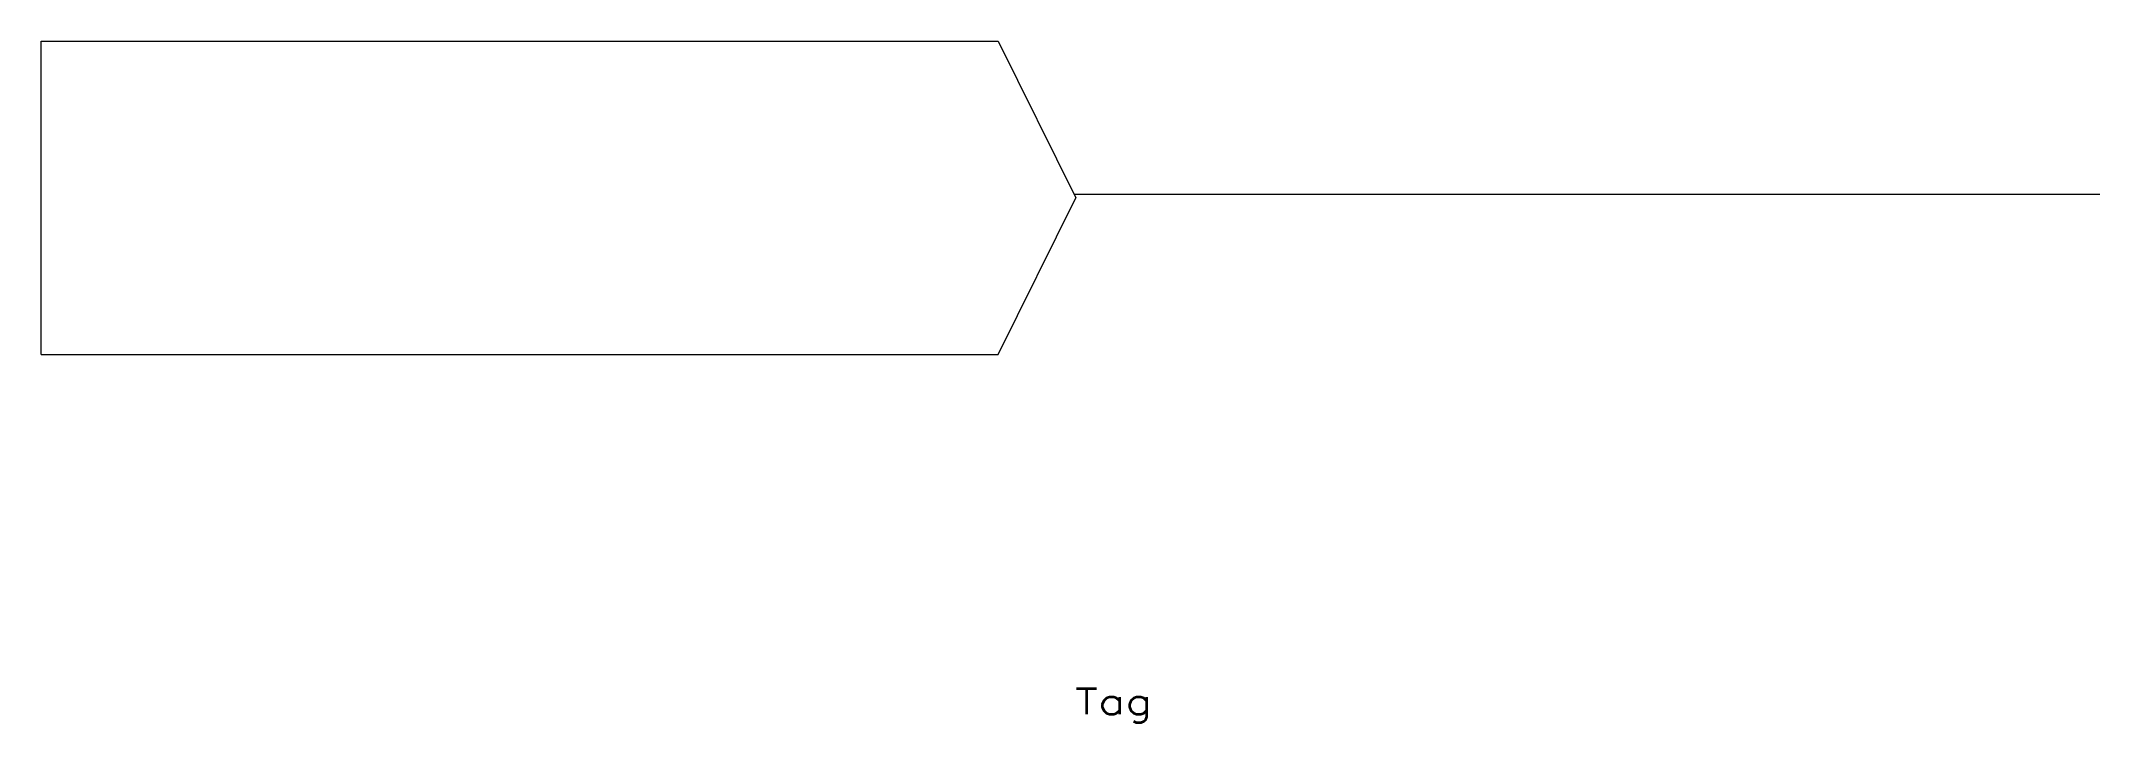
# Model space of a CAD drawing. Header units: inches. Extents: x -20 to 0, y -5.1 to 1.5.
import ezdxf
from ezdxf.enums import TextEntityAlignment as Align

# ---------------------------------------------------------------- set-up
doc = ezdxf.new("R2010")
doc.units = ezdxf.units.IN
doc.header["$MEASUREMENT"] = 0
doc.layers.get('0').update_dxf_attribs({"lineweight": 0})
doc.styles.get("Standard").update_dxf_attribs({"font": 'TXT.SHX'})

msp = doc.modelspace()

# ---------------------------------------------------------------- linework, layer by layer
at = {"linetype": 'Continuous'}
for p, q in [((-20.011, 1.522), (-10.712, 1.522)), ((-20.011, -1.52), (-20.011, 1.522)), ((-10.712, 1.522), (-9.958, 0.001)), ((-10.712, -1.52), (-9.958, 0.001)), ((-20.011, -1.52), (-10.712, -1.52)), ((-20.011, -1.52), (-10.712, -1.52))]:
    msp.add_line(p, q, dxfattribs=at)
at = {"color": 7, "linetype": 'Continuous', "lineweight": 0}
msp.add_line((-9.973, 0.036), (-0.007, 0.036), dxfattribs=at)

# ---------------------------------------------------------------- texts
at = {"color": 7, "linetype": 'Continuous', "width": 1.166667}
msp.add_text('Tag', height=0.25, dxfattribs=at).set_placement((-9.964, -5.014), (-9.214, -5.014), align=Align.FIT)

doc.saveas('drawing.dxf')
